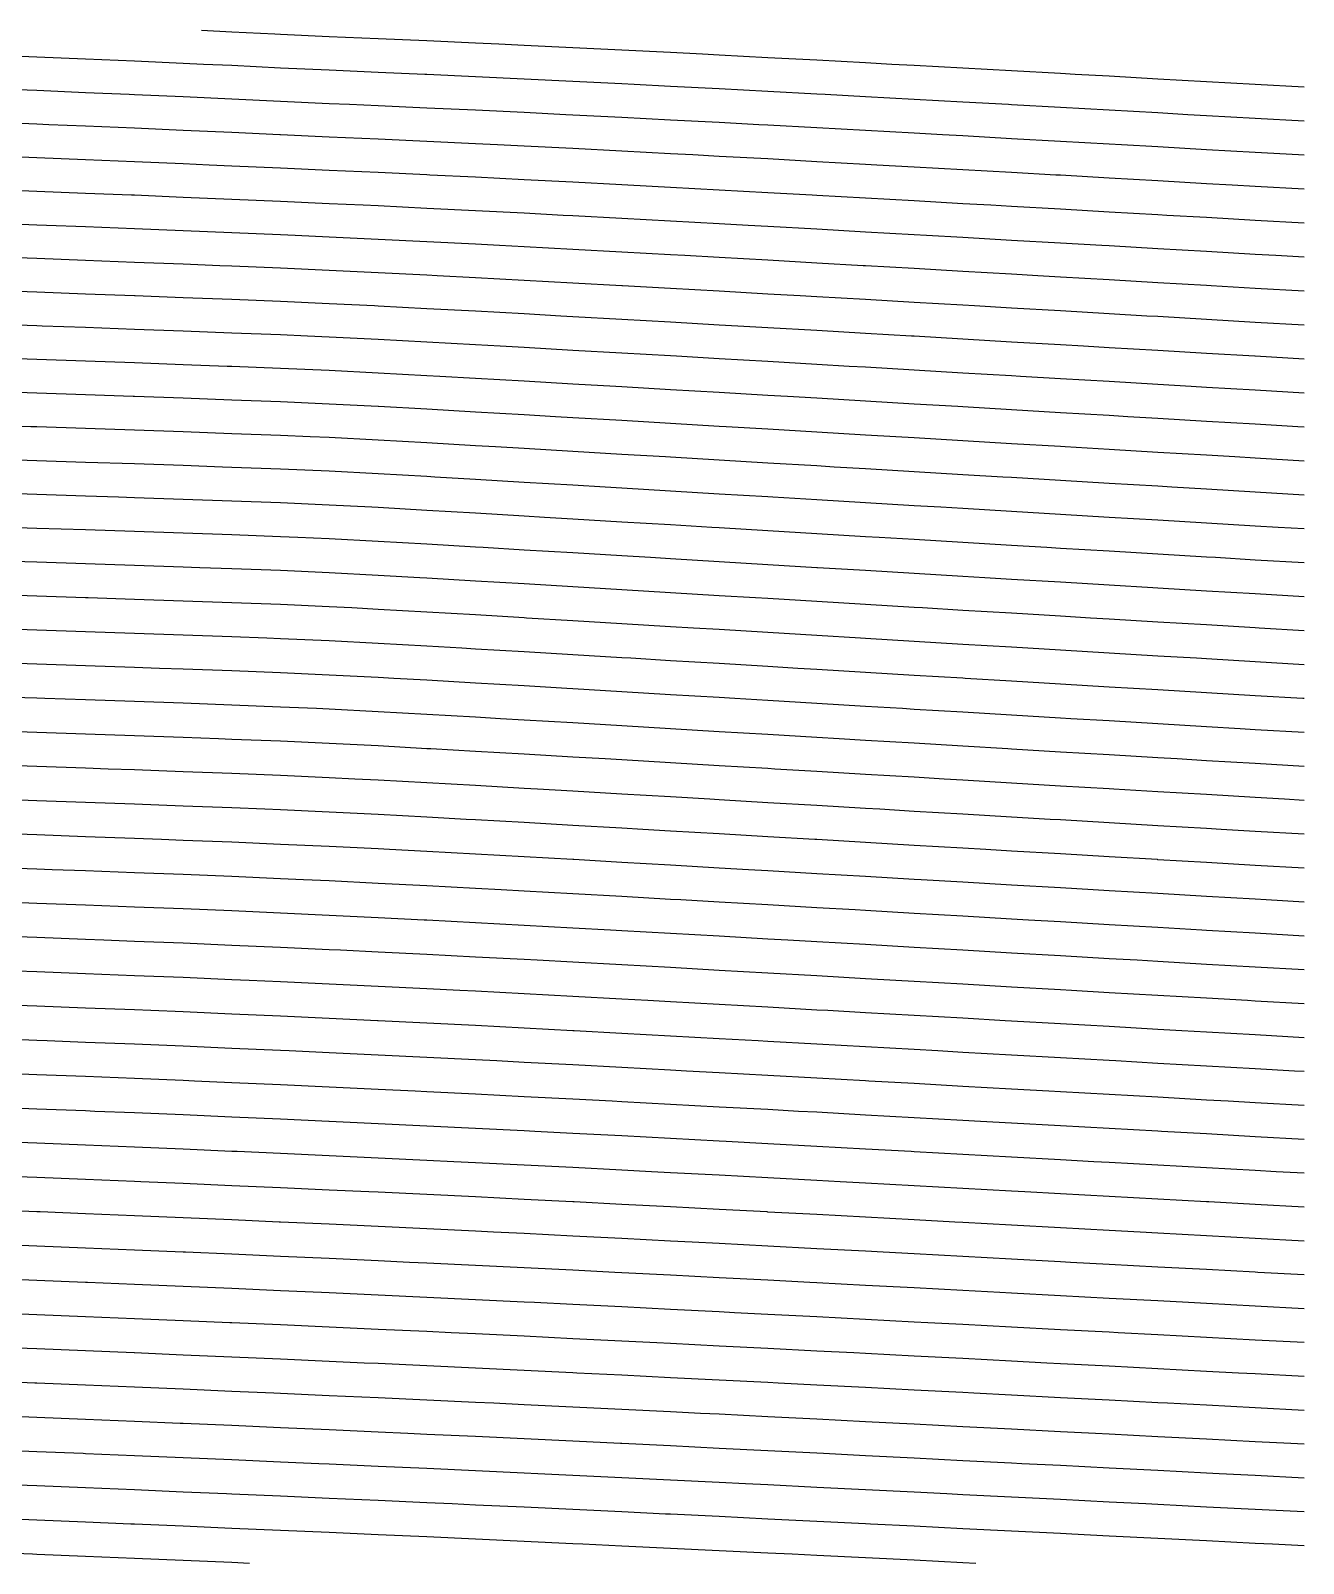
# Model space of a CAD drawing. Header units: metres. Extents: x 228 to 3387, y 31 to 162.
# Drawn here: x 2399.7 to 2482.3, y 32.7 to 132.2 of the extents above; entities that cross this region are included whole.
import ezdxf

# ---------------------------------------------------------------- set-up
doc = ezdxf.new("R2010")
doc.units = ezdxf.units.M
for name, color, linetype in [('Vs_1000', 7, 'Continuous'), ('Vs_1025', 7, 'Continuous'), ('Vs_1050', 7, 'Continuous'), ('Vs_1075', 7, 'Continuous'), ('Vs_1100', 7, 'Continuous'), ('Vs_1125', 7, 'Continuous'), ('Vs_1150', 7, 'Continuous'), ('Vs_1175', 7, 'Continuous'), ('Vs_1200', 7, 'Continuous'), ('Vs_1225', 7, 'Continuous'), ('Vs_1250', 7, 'Continuous'), ('Vs_1275', 7, 'Continuous'), ('Vs_1300', 7, 'Continuous'), ('Vs_1325', 7, 'Continuous'), ('Vs_1350', 7, 'Continuous'), ('Vs_1375', 7, 'Continuous'), ('Vs_1400', 7, 'Continuous'), ('Vs_1425', 7, 'Continuous'), ('Vs_1450', 7, 'Continuous'), ('Vs_1475', 7, 'Continuous'), ('Vs_350', 7, 'Continuous'), ('Vs_375', 7, 'Continuous'), ('Vs_400', 7, 'Continuous'), ('Vs_425', 7, 'Continuous'), ('Vs_450', 7, 'Continuous'), ('Vs_475', 7, 'Continuous'), ('Vs_500', 7, 'Continuous'), ('Vs_525', 7, 'Continuous'), ('Vs_550', 7, 'Continuous'), ('Vs_575', 7, 'Continuous'), ('Vs_600', 7, 'Continuous'), ('Vs_625', 7, 'Continuous'), ('Vs_650', 7, 'Continuous'), ('Vs_675', 7, 'Continuous'), ('Vs_700', 7, 'Continuous'), ('Vs_725', 7, 'Continuous'), ('Vs_750', 7, 'Continuous'), ('Vs_775', 7, 'Continuous'), ('Vs_800', 7, 'Continuous'), ('Vs_825', 7, 'Continuous'), ('Vs_850', 7, 'Continuous'), ('Vs_875', 7, 'Continuous'), ('Vs_900', 7, 'Continuous'), ('Vs_925', 7, 'Continuous'), ('Vs_950', 7, 'Continuous'), ('Vs_975', 7, 'Continuous')]:
    doc.layers.add(name, color=color, linetype=linetype)

msp = doc.modelspace()

# ---------------------------------------------------------------- linework, layer by layer
at = {"layer": 'Vs_1000'}
msp.add_lwpolyline([(2482.336, 71.226), (2479.174, 71.408), (2476.013, 71.589), (2472.851, 71.771), (2471.502, 71.849), (2469.689, 71.954), (2466.527, 72.136), (2463.366, 72.319), (2460.204, 72.502), (2460.192, 72.503), (2457.042, 72.684), (2453.88, 72.867), (2450.719, 73.049), (2448.854, 73.156), (2447.557, 73.23), (2444.395, 73.411), (2441.233, 73.59), (2438.071, 73.769), (2437.344, 73.809), (2434.91, 73.945), (2431.748, 74.118), (2428.586, 74.288), (2425.424, 74.454), (2425.264, 74.462), (2422.263, 74.614), (2419.101, 74.768), (2415.939, 74.913), (2412.777, 75.05), (2411.195, 75.116), (2409.616, 75.181), (2406.454, 75.306), (2403.292, 75.426), (2400.13, 75.543), (2396.969, 75.657)], dxfattribs=at)
at = {"layer": 'Vs_1025'}
msp.add_lwpolyline([(2482.336, 69.027), (2479.174, 69.207), (2478.66, 69.236), (2476.013, 69.387), (2472.851, 69.568), (2469.689, 69.75), (2467.253, 69.889), (2466.527, 69.931), (2463.366, 70.113), (2460.204, 70.294), (2457.042, 70.475), (2455.863, 70.543), (2453.88, 70.656), (2450.719, 70.837), (2447.557, 71.017), (2444.395, 71.196), (2444.388, 71.196), (2441.233, 71.373), (2438.071, 71.549), (2434.91, 71.724), (2432.591, 71.849), (2431.748, 71.895), (2428.586, 72.063), (2425.424, 72.227), (2422.263, 72.385), (2419.825, 72.503), (2419.101, 72.537), (2415.939, 72.683), (2412.777, 72.821), (2409.616, 72.953), (2406.454, 73.079), (2404.48, 73.156), (2403.292, 73.202), (2400.13, 73.32), (2396.969, 73.436)], dxfattribs=at)
at = {"layer": 'Vs_1050'}
msp.add_lwpolyline([(2482.336, 66.827), (2479.174, 67.006), (2476.013, 67.186), (2474.418, 67.276), (2472.851, 67.365), (2469.689, 67.545), (2466.527, 67.726), (2463.366, 67.906), (2462.947, 67.93), (2460.204, 68.086), (2457.042, 68.266), (2453.88, 68.445), (2451.45, 68.583), (2450.719, 68.624), (2447.557, 68.803), (2444.395, 68.98), (2441.233, 69.156), (2439.774, 69.236), (2438.071, 69.33), (2434.91, 69.502), (2431.748, 69.672), (2428.586, 69.838), (2427.574, 69.889), (2425.424, 70), (2422.263, 70.157), (2419.101, 70.308), (2415.939, 70.453), (2413.894, 70.543), (2412.777, 70.592), (2409.616, 70.725), (2406.454, 70.853), (2403.292, 70.977), (2400.13, 71.097), (2397.462, 71.196)], dxfattribs=at)
at = {"layer": 'Vs_1075'}
msp.add_lwpolyline([(2482.336, 64.628), (2481.708, 64.663), (2479.174, 64.806), (2476.013, 64.984), (2472.851, 65.163), (2470.126, 65.317), (2469.689, 65.341), (2466.527, 65.52), (2463.366, 65.699), (2460.204, 65.878), (2458.57, 65.97), (2457.042, 66.056), (2453.88, 66.234), (2450.719, 66.412), (2447.557, 66.588), (2446.929, 66.623), (2444.395, 66.764), (2441.233, 66.938), (2438.071, 67.11), (2434.99, 67.276), (2434.91, 67.281), (2431.748, 67.448), (2428.586, 67.612), (2425.424, 67.773), (2422.263, 67.928), (2422.235, 67.93), (2419.101, 68.079), (2415.939, 68.224), (2412.777, 68.363), (2409.616, 68.497), (2407.515, 68.583), (2406.454, 68.626), (2403.292, 68.751), (2400.13, 68.873), (2396.969, 68.992)], dxfattribs=at)
at = {"layer": 'Vs_1100'}
msp.add_lwpolyline([(2482.336, 62.429), (2479.174, 62.606), (2477.423, 62.704), (2476.013, 62.782), (2472.851, 62.96), (2469.689, 63.137), (2466.527, 63.315), (2465.775, 63.357), (2463.366, 63.492), (2460.204, 63.669), (2457.042, 63.846), (2454.11, 64.01), (2453.88, 64.023), (2450.719, 64.199), (2447.557, 64.374), (2444.395, 64.548), (2442.274, 64.663), (2441.233, 64.72), (2438.071, 64.891), (2434.91, 65.059), (2431.748, 65.225), (2429.965, 65.317), (2428.586, 65.387), (2425.424, 65.546), (2422.263, 65.701), (2419.101, 65.85), (2416.491, 65.97), (2415.939, 65.995), (2412.777, 66.135), (2409.616, 66.269), (2406.454, 66.4), (2403.292, 66.526), (2400.79, 66.623), (2400.13, 66.649), (2396.969, 66.769)], dxfattribs=at)
at = {"layer": 'Vs_1125'}
msp.add_lwpolyline([(2482.336, 60.23), (2479.174, 60.405), (2476.013, 60.581), (2473.087, 60.744), (2472.851, 60.757), (2469.689, 60.933), (2466.527, 61.109), (2463.366, 61.285), (2461.353, 61.397), (2460.204, 61.461), (2457.042, 61.636), (2453.88, 61.811), (2450.719, 61.986), (2449.543, 62.05), (2447.557, 62.159), (2444.395, 62.331), (2441.233, 62.502), (2438.071, 62.671), (2437.456, 62.704), (2434.91, 62.838), (2431.748, 63.002), (2428.586, 63.163), (2425.424, 63.32), (2424.672, 63.357), (2422.263, 63.474), (2419.101, 63.623), (2415.939, 63.767), (2412.777, 63.907), (2410.364, 64.01), (2409.616, 64.042), (2406.454, 64.173), (2403.292, 64.3), (2400.13, 64.424), (2396.969, 64.545)], dxfattribs=at)
at = {"layer": 'Vs_1150'}
msp.add_lwpolyline([(2482.336, 58.032), (2480.535, 58.131), (2479.174, 58.205), (2476.013, 58.38), (2472.851, 58.554), (2469.689, 58.729), (2468.691, 58.784), (2466.527, 58.903), (2463.366, 59.078), (2460.204, 59.253), (2457.042, 59.427), (2456.848, 59.437), (2453.88, 59.6), (2450.719, 59.773), (2447.557, 59.945), (2444.853, 60.09), (2444.395, 60.115), (2441.233, 60.284), (2438.071, 60.452), (2434.91, 60.617), (2432.436, 60.744), (2431.748, 60.779), (2428.586, 60.939), (2425.424, 61.095), (2422.263, 61.247), (2419.101, 61.396), (2419.07, 61.397), (2415.939, 61.54), (2412.777, 61.679), (2409.616, 61.815), (2406.454, 61.947), (2403.898, 62.05), (2403.292, 62.075), (2400.13, 62.2), (2396.969, 62.322)], dxfattribs=at)
at = {"layer": 'Vs_1175'}
msp.add_lwpolyline([(2482.336, 55.833), (2479.174, 56.006), (2476.151, 56.171), (2476.013, 56.178), (2472.851, 56.352), (2469.689, 56.525), (2466.527, 56.698), (2464.224, 56.824), (2463.366, 56.871), (2460.204, 57.044), (2457.042, 57.217), (2453.88, 57.389), (2452.24, 57.477), (2450.719, 57.56), (2447.557, 57.73), (2444.395, 57.899), (2441.233, 58.066), (2440.007, 58.131), (2438.071, 58.232), (2434.91, 58.396), (2431.748, 58.557), (2428.586, 58.715), (2427.177, 58.784), (2425.424, 58.87), (2422.263, 59.021), (2419.101, 59.169), (2415.939, 59.313), (2413.125, 59.437), (2412.777, 59.453), (2409.616, 59.588), (2406.454, 59.721), (2403.292, 59.849), (2400.13, 59.975), (2397.159, 60.09)], dxfattribs=at)
at = {"layer": 'Vs_1200'}
msp.add_lwpolyline([(2482.336, 53.635), (2479.174, 53.806), (2476.013, 53.977), (2472.851, 54.149), (2471.708, 54.211), (2469.689, 54.321), (2466.527, 54.493), (2463.366, 54.664), (2460.204, 54.836), (2459.676, 54.864), (2457.042, 55.007), (2453.88, 55.177), (2450.719, 55.347), (2447.557, 55.516), (2447.518, 55.518), (2444.395, 55.683), (2441.233, 55.849), (2438.071, 56.013), (2434.991, 56.171), (2434.91, 56.175), (2431.748, 56.335), (2428.586, 56.492), (2425.424, 56.645), (2422.263, 56.796), (2421.658, 56.824), (2419.101, 56.943), (2415.939, 57.086), (2412.777, 57.226), (2409.616, 57.362), (2406.869, 57.477), (2406.454, 57.495), (2403.292, 57.624), (2400.13, 57.75), (2396.969, 57.874)], dxfattribs=at)
at = {"layer": 'Vs_1225'}
msp.add_lwpolyline([(2482.336, 51.437), (2479.332, 51.598), (2479.174, 51.606), (2476.013, 51.776), (2472.851, 51.947), (2469.689, 52.117), (2467.196, 52.251), (2466.527, 52.287), (2463.366, 52.458), (2460.204, 52.628), (2457.042, 52.797), (2455.03, 52.905), (2453.88, 52.966), (2450.719, 53.134), (2447.557, 53.301), (2444.395, 53.467), (2442.649, 53.558), (2441.233, 53.631), (2438.071, 53.794), (2434.91, 53.955), (2431.748, 54.113), (2429.757, 54.211), (2428.586, 54.269), (2425.424, 54.422), (2422.263, 54.571), (2419.101, 54.718), (2415.939, 54.861), (2415.857, 54.864), (2412.777, 55), (2409.616, 55.136), (2406.454, 55.269), (2403.292, 55.399), (2400.34, 55.518), (2400.13, 55.526), (2396.969, 55.65)], dxfattribs=at)
at = {"layer": 'Vs_1250'}
msp.add_lwpolyline([(2482.336, 49.239), (2479.174, 49.407), (2476.013, 49.576), (2474.84, 49.638), (2472.851, 49.744), (2469.689, 49.913), (2466.527, 50.082), (2463.366, 50.251), (2462.604, 50.291), (2460.204, 50.419), (2457.042, 50.587), (2453.88, 50.755), (2450.719, 50.921), (2450.273, 50.945), (2447.557, 51.087), (2444.395, 51.251), (2441.233, 51.414), (2438.071, 51.576), (2437.625, 51.598), (2434.91, 51.735), (2431.748, 51.892), (2428.586, 52.046), (2425.424, 52.198), (2424.297, 52.251), (2422.263, 52.347), (2419.101, 52.493), (2415.939, 52.636), (2412.777, 52.775), (2409.768, 52.905), (2409.616, 52.911), (2406.454, 53.044), (2403.292, 53.174), (2400.13, 53.302), (2396.969, 53.427)], dxfattribs=at)
at = {"layer": 'Vs_1275'}
msp.add_lwpolyline([(2482.336, 47.041), (2479.174, 47.208), (2476.013, 47.375), (2472.851, 47.542), (2470.28, 47.678), (2469.689, 47.71), (2466.527, 47.877), (2463.366, 48.044), (2460.204, 48.211), (2457.92, 48.332), (2457.042, 48.378), (2453.88, 48.544), (2450.719, 48.709), (2447.557, 48.873), (2445.386, 48.985), (2444.395, 49.036), (2441.233, 49.197), (2438.071, 49.357), (2434.91, 49.515), (2432.415, 49.638), (2431.748, 49.671), (2428.586, 49.824), (2425.424, 49.975), (2422.263, 50.123), (2419.101, 50.269), (2418.594, 50.291), (2415.939, 50.411), (2412.777, 50.55), (2409.616, 50.686), (2406.454, 50.819), (2403.417, 50.945), (2403.292, 50.95), (2400.13, 51.078), (2396.969, 51.203)], dxfattribs=at)
at = {"layer": 'Vs_1300'}
msp.add_lwpolyline([(2482.336, 44.844), (2479.174, 45.009), (2478.096, 45.065), (2476.013, 45.174), (2472.851, 45.34), (2469.689, 45.506), (2466.527, 45.672), (2465.643, 45.719), (2463.366, 45.838), (2460.204, 46.004), (2457.042, 46.169), (2453.88, 46.333), (2453.131, 46.372), (2450.719, 46.497), (2447.557, 46.659), (2444.395, 46.821), (2441.233, 46.981), (2440.352, 47.025), (2438.071, 47.139), (2434.91, 47.296), (2431.748, 47.451), (2428.586, 47.603), (2426.998, 47.678), (2425.424, 47.753), (2422.263, 47.9), (2419.101, 48.045), (2415.939, 48.187), (2412.777, 48.326), (2412.637, 48.332), (2409.616, 48.462), (2406.454, 48.595), (2403.292, 48.726), (2400.13, 48.854), (2396.969, 48.98)], dxfattribs=at)
at = {"layer": 'Vs_1325'}
msp.add_lwpolyline([(2482.336, 42.646), (2479.174, 42.81), (2476.013, 42.974), (2473.485, 43.106), (2472.851, 43.138), (2469.689, 43.303), (2466.527, 43.468), (2463.366, 43.632), (2460.919, 43.759), (2460.204, 43.796), (2457.042, 43.96), (2453.88, 44.123), (2450.719, 44.285), (2448.222, 44.412), (2447.557, 44.446), (2444.395, 44.606), (2441.233, 44.765), (2438.071, 44.922), (2435.156, 45.065), (2434.91, 45.077), (2431.748, 45.231), (2428.586, 45.382), (2425.424, 45.531), (2422.263, 45.678), (2421.367, 45.719), (2419.101, 45.822), (2415.939, 45.963), (2412.777, 46.102), (2409.616, 46.238), (2406.454, 46.371), (2406.434, 46.372), (2403.292, 46.502), (2400.13, 46.63), (2396.969, 46.756)], dxfattribs=at)
at = {"layer": 'Vs_1350'}
msp.add_lwpolyline([(2482.336, 40.449), (2481.49, 40.492), (2479.174, 40.611), (2476.013, 40.774), (2472.851, 40.937), (2469.689, 41.1), (2468.8, 41.146), (2466.527, 41.263), (2463.366, 41.426), (2460.204, 41.588), (2457.042, 41.751), (2456.095, 41.799), (2453.88, 41.912), (2450.719, 42.073), (2447.557, 42.233), (2444.395, 42.392), (2443.176, 42.452), (2441.233, 42.549), (2438.071, 42.705), (2434.91, 42.859), (2431.748, 43.012), (2429.771, 43.106), (2428.586, 43.162), (2425.424, 43.31), (2422.263, 43.456), (2419.101, 43.599), (2415.939, 43.74), (2415.51, 43.759), (2412.777, 43.878), (2409.616, 44.014), (2406.454, 44.147), (2403.292, 44.278), (2400.13, 44.407), (2400.001, 44.412), (2396.969, 44.533)], dxfattribs=at)
at = {"layer": 'Vs_1375'}
msp.add_lwpolyline([(2482.336, 38.252), (2479.174, 38.413), (2476.821, 38.533), (2476.013, 38.574), (2472.851, 38.735), (2469.689, 38.897), (2466.527, 39.059), (2464.033, 39.186), (2463.366, 39.22), (2460.204, 39.381), (2457.042, 39.542), (2453.88, 39.702), (2451.161, 39.839), (2450.719, 39.862), (2447.557, 40.02), (2444.395, 40.177), (2441.233, 40.334), (2438.071, 40.488), (2437.984, 40.492), (2434.91, 40.641), (2431.748, 40.793), (2428.586, 40.942), (2425.424, 41.089), (2424.193, 41.146), (2422.263, 41.234), (2419.101, 41.377), (2415.939, 41.517), (2412.777, 41.655), (2409.616, 41.791), (2409.426, 41.799), (2406.454, 41.924), (2403.292, 42.055), (2400.13, 42.184), (2396.969, 42.31)], dxfattribs=at)
at = {"layer": 'Vs_1400'}
msp.add_lwpolyline([(2482.336, 36.055), (2479.174, 36.214), (2476.013, 36.374), (2472.851, 36.534), (2472.084, 36.573), (2469.689, 36.694), (2466.527, 36.854), (2463.366, 37.014), (2460.204, 37.174), (2459.173, 37.226), (2457.042, 37.334), (2453.88, 37.492), (2450.719, 37.65), (2447.557, 37.807), (2446.1, 37.879), (2444.395, 37.964), (2441.233, 38.118), (2438.071, 38.272), (2434.91, 38.424), (2432.621, 38.533), (2431.748, 38.574), (2428.586, 38.723), (2425.424, 38.869), (2422.263, 39.013), (2419.101, 39.155), (2418.411, 39.186), (2415.939, 39.295), (2412.777, 39.433), (2409.616, 39.568), (2406.454, 39.701), (2403.292, 39.832), (2403.124, 39.839), (2400.13, 39.961), (2396.969, 40.088)], dxfattribs=at)
at = {"layer": 'Vs_1425'}
msp.add_lwpolyline([(2482.336, 33.858), (2480.299, 33.96), (2479.174, 34.016), (2476.013, 34.174), (2472.851, 34.333), (2469.689, 34.492), (2467.27, 34.613), (2466.527, 34.65), (2463.366, 34.809), (2460.204, 34.967), (2457.042, 35.125), (2454.21, 35.266), (2453.88, 35.283), (2450.719, 35.439), (2447.557, 35.595), (2444.395, 35.75), (2441.233, 35.904), (2440.904, 35.92), (2438.071, 36.056), (2434.91, 36.207), (2431.748, 36.356), (2428.586, 36.504), (2427.082, 36.573), (2425.424, 36.649), (2422.263, 36.793), (2419.101, 36.934), (2415.939, 37.074), (2412.777, 37.211), (2412.423, 37.226), (2409.616, 37.346), (2406.454, 37.479), (2403.292, 37.61), (2400.13, 37.739), (2396.969, 37.866)], dxfattribs=at)
at = {"layer": 'Vs_1450'}
msp.add_lwpolyline([(2461.046, 32.719), (2460.204, 32.761), (2457.042, 32.917), (2453.88, 33.073), (2450.719, 33.229), (2449.129, 33.307), (2447.557, 33.383), (2444.395, 33.537), (2441.233, 33.689), (2438.071, 33.841), (2435.555, 33.96), (2434.91, 33.99), (2431.748, 34.139), (2428.586, 34.285), (2425.424, 34.43), (2422.263, 34.573), (2421.358, 34.613), (2419.101, 34.714), (2415.939, 34.853), (2412.777, 34.989), (2409.616, 35.124), (2406.454, 35.257), (2406.228, 35.266), (2403.292, 35.388), (2400.13, 35.517), (2396.969, 35.644)], dxfattribs=at)
at = {"layer": 'Vs_1475'}
msp.add_lwpolyline([(2413.921, 32.719), (2412.777, 32.768), (2409.616, 32.903), (2406.454, 33.035), (2403.292, 33.166), (2400.13, 33.295), (2399.838, 33.307), (2396.969, 33.422)], dxfattribs=at)
at = {"layer": 'Vs_350'}
msp.add_lwpolyline([(2482.336, 128.505), (2479.174, 128.683), (2479.163, 128.683), (2476.013, 128.86), (2472.851, 129.038), (2469.689, 129.214), (2467.488, 129.337), (2466.527, 129.39), (2463.366, 129.565), (2460.204, 129.739), (2457.042, 129.912), (2455.606, 129.99), (2453.88, 130.084), (2450.719, 130.253), (2447.557, 130.421), (2444.395, 130.587), (2443.306, 130.643), (2441.233, 130.75), (2438.071, 130.91), (2434.91, 131.067), (2431.748, 131.219), (2430.1, 131.296), (2428.586, 131.367), (2425.424, 131.51), (2422.263, 131.648), (2419.101, 131.783), (2415.939, 131.932), (2415.565, 131.95), (2412.777, 132.084), (2410.808, 132.176)], dxfattribs=at)
at = {"layer": 'Vs_375'}
msp.add_lwpolyline([(2482.336, 126.297), (2479.174, 126.476), (2476.013, 126.655), (2474.803, 126.724), (2472.851, 126.834), (2469.689, 127.012), (2466.527, 127.189), (2463.366, 127.365), (2463.159, 127.377), (2460.204, 127.541), (2457.042, 127.715), (2453.88, 127.888), (2451.269, 128.03), (2450.719, 128.06), (2447.557, 128.23), (2444.395, 128.397), (2441.233, 128.562), (2438.869, 128.683), (2438.071, 128.724), (2434.91, 128.883), (2431.748, 129.037), (2428.586, 129.187), (2425.424, 129.331), (2425.295, 129.337), (2422.263, 129.469), (2419.101, 129.603), (2415.939, 129.752), (2412.777, 129.905), (2410.949, 129.99), (2409.616, 130.052), (2406.454, 130.194), (2403.292, 130.331), (2400.13, 130.465), (2396.969, 130.595)], dxfattribs=at)
at = {"layer": 'Vs_400'}
msp.add_lwpolyline([(2482.336, 124.09), (2481.977, 124.111), (2479.174, 124.27), (2476.013, 124.451), (2472.851, 124.63), (2470.495, 124.764), (2469.689, 124.81), (2466.527, 124.988), (2463.366, 125.166), (2460.204, 125.343), (2458.873, 125.417), (2457.042, 125.519), (2453.88, 125.694), (2450.719, 125.867), (2447.557, 126.039), (2446.965, 126.07), (2444.395, 126.208), (2441.233, 126.375), (2438.071, 126.539), (2434.91, 126.7), (2434.438, 126.724), (2431.748, 126.857), (2428.586, 127.009), (2425.424, 127.156), (2422.263, 127.297), (2420.408, 127.377), (2419.101, 127.433), (2415.939, 127.581), (2412.777, 127.73), (2409.616, 127.876), (2406.454, 128.016), (2406.116, 128.03), (2403.292, 128.151), (2400.13, 128.283), (2396.969, 128.411)], dxfattribs=at)
at = {"layer": 'Vs_425'}
msp.add_lwpolyline([(2482.336, 121.883), (2479.174, 122.065), (2477.679, 122.151), (2476.013, 122.246), (2472.851, 122.427), (2469.689, 122.608), (2466.527, 122.788), (2466.237, 122.804), (2463.366, 122.967), (2460.204, 123.145), (2457.042, 123.323), (2454.632, 123.457), (2453.88, 123.499), (2450.719, 123.674), (2447.557, 123.848), (2444.395, 124.019), (2442.694, 124.111), (2441.233, 124.189), (2438.071, 124.355), (2434.91, 124.519), (2431.748, 124.678), (2430.008, 124.764), (2428.586, 124.834), (2425.424, 124.984), (2422.263, 125.129), (2419.101, 125.27), (2415.939, 125.415), (2415.888, 125.417), (2412.777, 125.56), (2409.616, 125.702), (2406.454, 125.839), (2403.292, 125.972), (2400.899, 126.07), (2400.13, 126.102), (2396.969, 126.228)], dxfattribs=at)
at = {"layer": 'Vs_450'}
msp.add_lwpolyline([(2482.336, 119.677), (2479.174, 119.86), (2476.013, 120.042), (2473.43, 120.191), (2472.851, 120.224), (2469.689, 120.406), (2466.527, 120.587), (2463.366, 120.768), (2462.022, 120.844), (2460.204, 120.948), (2457.042, 121.127), (2453.88, 121.305), (2450.719, 121.482), (2450.435, 121.497), (2447.557, 121.657), (2444.395, 121.831), (2441.233, 122.003), (2438.466, 122.151), (2438.071, 122.172), (2434.91, 122.338), (2431.748, 122.501), (2428.586, 122.66), (2425.624, 122.804), (2425.424, 122.814), (2422.263, 122.963), (2419.101, 123.109), (2415.939, 123.252), (2412.777, 123.393), (2411.296, 123.457), (2409.616, 123.531), (2406.454, 123.664), (2403.292, 123.795), (2400.13, 123.922), (2396.969, 124.046)], dxfattribs=at)
at = {"layer": 'Vs_475'}
msp.add_lwpolyline([(2482.336, 117.472), (2480.506, 117.578), (2479.174, 117.655), (2476.013, 117.839), (2472.851, 118.022), (2469.689, 118.204), (2469.227, 118.231), (2466.527, 118.387), (2463.366, 118.569), (2460.204, 118.75), (2457.853, 118.884), (2457.042, 118.931), (2453.88, 119.11), (2450.719, 119.289), (2447.557, 119.467), (2446.28, 119.538), (2444.395, 119.643), (2441.233, 119.817), (2438.071, 119.989), (2434.91, 120.158), (2434.281, 120.191), (2431.748, 120.324), (2428.586, 120.487), (2425.424, 120.645), (2422.263, 120.799), (2421.299, 120.844), (2419.101, 120.948), (2415.939, 121.09), (2412.777, 121.227), (2409.616, 121.36), (2406.454, 121.49), (2406.277, 121.497), (2403.292, 121.617), (2400.13, 121.742), (2396.969, 121.863)], dxfattribs=at)
at = {"layer": 'Vs_500'}
msp.add_lwpolyline([(2482.336, 115.266), (2479.174, 115.451), (2476.305, 115.618), (2476.013, 115.635), (2472.851, 115.819), (2469.689, 116.003), (2466.527, 116.187), (2465.067, 116.271), (2463.366, 116.37), (2460.204, 116.553), (2457.042, 116.735), (2453.88, 116.916), (2453.728, 116.925), (2450.719, 117.096), (2447.557, 117.276), (2444.395, 117.454), (2442.176, 117.578), (2441.233, 117.63), (2438.071, 117.805), (2434.91, 117.978), (2431.748, 118.147), (2430.152, 118.231), (2428.586, 118.313), (2425.424, 118.476), (2422.263, 118.634), (2419.101, 118.786), (2416.894, 118.884), (2415.939, 118.927), (2412.777, 119.061), (2409.616, 119.19), (2406.454, 119.317), (2403.292, 119.44), (2400.753, 119.538), (2400.13, 119.562), (2396.969, 119.681)], dxfattribs=at)
at = {"layer": 'Vs_525'}
msp.add_lwpolyline([(2482.336, 113.061), (2479.174, 113.247), (2476.013, 113.432), (2472.851, 113.617), (2472.146, 113.658), (2469.689, 113.802), (2466.527, 113.987), (2463.366, 114.171), (2460.948, 114.312), (2460.204, 114.355), (2457.042, 114.538), (2453.88, 114.721), (2450.719, 114.903), (2449.647, 114.965), (2447.557, 115.085), (2444.395, 115.265), (2441.233, 115.444), (2438.127, 115.618), (2438.071, 115.621), (2434.91, 115.797), (2431.748, 115.97), (2428.586, 116.14), (2426.088, 116.271), (2425.424, 116.306), (2422.263, 116.468), (2419.101, 116.623), (2415.939, 116.763), (2412.777, 116.894), (2411.997, 116.925), (2409.616, 117.02), (2406.454, 117.142), (2403.292, 117.263), (2400.13, 117.381), (2396.969, 117.498)], dxfattribs=at)
at = {"layer": 'Vs_550'}
msp.add_lwpolyline([(2482.336, 110.857), (2479.174, 111.043), (2479.137, 111.045), (2476.013, 111.229), (2472.851, 111.415), (2469.689, 111.601), (2468.024, 111.698), (2466.527, 111.786), (2463.366, 111.972), (2460.204, 112.157), (2457.042, 112.342), (2456.868, 112.352), (2453.88, 112.526), (2450.719, 112.71), (2447.557, 112.893), (2445.612, 113.005), (2444.395, 113.075), (2441.233, 113.256), (2438.071, 113.436), (2434.91, 113.615), (2434.13, 113.658), (2431.748, 113.791), (2428.586, 113.965), (2425.424, 114.135), (2422.263, 114.3), (2422.036, 114.312), (2419.101, 114.457), (2415.939, 114.597), (2412.777, 114.725), (2409.616, 114.848), (2406.515, 114.965), (2406.454, 114.967), (2403.292, 115.084), (2400.13, 115.2), (2396.969, 115.314)], dxfattribs=at)
at = {"layer": 'Vs_575'}
msp.add_lwpolyline([(2482.336, 108.653), (2479.174, 108.84), (2476.013, 109.026), (2475.011, 109.085), (2472.851, 109.213), (2469.689, 109.4), (2466.527, 109.586), (2463.938, 109.739), (2463.366, 109.772), (2460.204, 109.959), (2457.042, 110.145), (2453.88, 110.33), (2452.827, 110.392), (2450.719, 110.515), (2447.557, 110.7), (2444.395, 110.884), (2441.624, 111.045), (2441.233, 111.068), (2438.071, 111.25), (2434.91, 111.431), (2431.748, 111.611), (2430.185, 111.698), (2428.586, 111.788), (2425.424, 111.962), (2422.263, 112.13), (2419.101, 112.289), (2417.683, 112.352), (2415.939, 112.429), (2412.777, 112.554), (2409.616, 112.674), (2406.454, 112.79), (2403.292, 112.905), (2400.477, 113.005), (2400.13, 113.017), (2396.969, 113.129)], dxfattribs=at)
at = {"layer": 'Vs_600'}
msp.add_lwpolyline([(2482.336, 106.449), (2481.945, 106.472), (2479.174, 106.636), (2476.013, 106.824), (2472.851, 107.011), (2470.916, 107.126), (2469.689, 107.198), (2466.527, 107.386), (2463.366, 107.573), (2460.204, 107.76), (2459.884, 107.779), (2457.042, 107.947), (2453.88, 108.134), (2450.719, 108.32), (2448.824, 108.432), (2447.557, 108.507), (2444.395, 108.693), (2441.233, 108.878), (2438.071, 109.063), (2437.681, 109.085), (2434.91, 109.246), (2431.748, 109.429), (2428.586, 109.609), (2426.263, 109.739), (2425.424, 109.786), (2422.263, 109.957), (2419.101, 110.118), (2415.939, 110.257), (2412.777, 110.381), (2412.471, 110.392), (2409.616, 110.498), (2406.454, 110.611), (2403.292, 110.723), (2400.13, 110.833), (2396.969, 110.943)], dxfattribs=at)
at = {"layer": 'Vs_625'}
msp.add_lwpolyline([(2482.336, 104.246), (2479.174, 104.433), (2477.842, 104.513), (2476.013, 104.621), (2472.851, 104.809), (2469.689, 104.997), (2466.848, 105.166), (2466.527, 105.185), (2463.366, 105.373), (2460.204, 105.561), (2457.042, 105.749), (2455.86, 105.819), (2453.88, 105.937), (2450.719, 106.124), (2447.557, 106.312), (2444.855, 106.472), (2444.395, 106.5), (2441.233, 106.687), (2438.071, 106.873), (2434.91, 107.059), (2433.773, 107.126), (2431.748, 107.244), (2428.586, 107.427), (2425.424, 107.606), (2422.289, 107.779), (2422.263, 107.78), (2419.101, 107.944), (2415.939, 108.082), (2412.777, 108.204), (2409.616, 108.318), (2406.454, 108.43), (2406.38, 108.432), (2403.292, 108.539), (2400.13, 108.647), (2396.969, 108.755)], dxfattribs=at)
at = {"layer": 'Vs_650'}
msp.add_lwpolyline([(2482.336, 102.043), (2479.174, 102.231), (2476.013, 102.419), (2473.764, 102.553), (2472.851, 102.607), (2469.689, 102.795), (2466.527, 102.984), (2463.366, 103.173), (2462.805, 103.206), (2460.204, 103.361), (2457.042, 103.55), (2453.88, 103.739), (2451.861, 103.859), (2450.719, 103.928), (2447.557, 104.116), (2444.395, 104.305), (2441.233, 104.494), (2440.915, 104.513), (2438.071, 104.682), (2434.91, 104.87), (2431.748, 105.056), (2429.876, 105.166), (2428.586, 105.241), (2425.424, 105.423), (2422.263, 105.6), (2419.101, 105.765), (2417.865, 105.819), (2415.939, 105.903), (2412.777, 106.023), (2409.616, 106.136), (2406.454, 106.245), (2403.292, 106.352), (2400.13, 106.459), (2399.726, 106.472), (2396.969, 106.565)], dxfattribs=at)
at = {"layer": 'Vs_675'}
msp.add_lwpolyline([(2482.336, 99.84), (2480.66, 99.94), (2479.174, 100.028), (2476.013, 100.217), (2472.851, 100.405), (2469.704, 100.593), (2469.689, 100.594), (2466.527, 100.783), (2463.366, 100.972), (2460.204, 101.161), (2458.781, 101.246), (2457.042, 101.35), (2453.88, 101.54), (2450.719, 101.729), (2447.883, 101.899), (2447.557, 101.919), (2444.395, 102.109), (2441.233, 102.299), (2438.071, 102.488), (2436.991, 102.553), (2434.91, 102.677), (2431.748, 102.866), (2428.586, 103.052), (2425.944, 103.206), (2425.424, 103.236), (2422.263, 103.415), (2419.101, 103.581), (2415.939, 103.719), (2412.777, 103.838), (2412.175, 103.859), (2409.616, 103.949), (2406.454, 104.057), (2403.292, 104.163), (2400.13, 104.268), (2396.969, 104.373)], dxfattribs=at)
at = {"layer": 'Vs_700'}
msp.add_lwpolyline([(2482.336, 97.637), (2479.174, 97.826), (2476.59, 97.98), (2476.013, 98.014), (2472.851, 98.203), (2469.689, 98.392), (2466.527, 98.581), (2465.66, 98.633), (2463.366, 98.771), (2460.204, 98.96), (2457.042, 99.15), (2454.77, 99.286), (2453.88, 99.34), (2450.719, 99.53), (2447.557, 99.72), (2444.395, 99.911), (2443.917, 99.94), (2441.233, 100.101), (2438.071, 100.292), (2434.91, 100.482), (2433.061, 100.593), (2431.748, 100.672), (2428.586, 100.86), (2425.424, 101.045), (2422.263, 101.224), (2421.85, 101.246), (2419.101, 101.392), (2415.939, 101.53), (2412.777, 101.648), (2409.616, 101.759), (2406.454, 101.865), (2405.427, 101.899), (2403.292, 101.97), (2400.13, 102.074), (2396.969, 102.178)], dxfattribs=at)
at = {"layer": 'Vs_725'}
msp.add_lwpolyline([(2482.336, 95.435), (2479.174, 95.624), (2476.013, 95.812), (2472.851, 96.001), (2472.53, 96.02), (2469.689, 96.19), (2466.527, 96.379), (2463.366, 96.569), (2461.625, 96.673), (2460.204, 96.759), (2457.042, 96.949), (2453.88, 97.139), (2450.766, 97.327), (2450.719, 97.329), (2447.557, 97.52), (2444.395, 97.711), (2441.233, 97.902), (2439.948, 97.98), (2438.071, 98.093), (2434.91, 98.284), (2431.748, 98.474), (2429.085, 98.633), (2428.586, 98.663), (2425.424, 98.849), (2422.263, 99.029), (2419.101, 99.197), (2417.056, 99.286), (2415.939, 99.335), (2412.777, 99.454), (2409.616, 99.564), (2406.454, 99.67), (2403.292, 99.774), (2400.13, 99.878), (2398.229, 99.94)], dxfattribs=at)
at = {"layer": 'Vs_750'}
msp.add_lwpolyline([(2482.336, 93.233), (2479.417, 93.407), (2479.174, 93.421), (2476.013, 93.61), (2472.851, 93.799), (2469.689, 93.988), (2468.477, 94.06), (2466.527, 94.177), (2463.366, 94.367), (2460.204, 94.556), (2457.592, 94.714), (2457.042, 94.747), (2453.88, 94.937), (2450.719, 95.128), (2447.557, 95.319), (2446.758, 95.367), (2444.395, 95.51), (2441.233, 95.701), (2438.071, 95.892), (2435.954, 96.02), (2434.91, 96.083), (2431.748, 96.273), (2428.586, 96.462), (2425.424, 96.648), (2424.981, 96.673), (2422.263, 96.828), (2419.101, 96.996), (2415.939, 97.135), (2412.777, 97.254), (2410.7, 97.327), (2409.616, 97.365), (2406.454, 97.471), (2403.292, 97.575), (2400.13, 97.678), (2396.969, 97.781)], dxfattribs=at)
at = {"layer": 'Vs_775'}
msp.add_lwpolyline([(2482.336, 91.032), (2479.174, 91.22), (2476.013, 91.408), (2475.352, 91.447), (2472.851, 91.596), (2469.689, 91.785), (2466.527, 91.974), (2464.424, 92.101), (2463.366, 92.164), (2460.204, 92.354), (2457.042, 92.544), (2453.88, 92.734), (2453.552, 92.754), (2450.719, 92.925), (2447.557, 93.115), (2444.395, 93.306), (2442.729, 93.407), (2441.233, 93.497), (2438.071, 93.688), (2434.91, 93.879), (2431.897, 94.06), (2431.748, 94.069), (2428.586, 94.258), (2425.424, 94.443), (2422.263, 94.623), (2420.553, 94.714), (2419.101, 94.791), (2415.939, 94.93), (2412.777, 95.049), (2409.616, 95.161), (2406.454, 95.268), (2403.461, 95.367), (2403.292, 95.372), (2400.13, 95.476), (2396.969, 95.579)], dxfattribs=at)
at = {"layer": 'Vs_800'}
msp.add_lwpolyline([(2482.336, 88.83), (2482.267, 88.834), (2479.174, 89.018), (2476.013, 89.206), (2472.851, 89.394), (2471.284, 89.487), (2469.689, 89.583), (2466.527, 89.771), (2463.366, 89.961), (2460.361, 90.141), (2460.204, 90.15), (2457.042, 90.34), (2453.88, 90.53), (2450.719, 90.72), (2449.494, 90.794), (2447.557, 90.911), (2444.395, 91.101), (2441.233, 91.292), (2438.656, 91.447), (2438.071, 91.482), (2434.91, 91.673), (2431.748, 91.862), (2428.586, 92.049), (2427.708, 92.101), (2425.424, 92.234), (2422.263, 92.412), (2419.101, 92.579), (2415.939, 92.719), (2415.042, 92.754), (2412.777, 92.84), (2409.616, 92.953), (2406.454, 93.061), (2403.292, 93.166), (2400.13, 93.27), (2396.969, 93.374)], dxfattribs=at)
at = {"layer": 'Vs_825'}
msp.add_lwpolyline([(2482.336, 86.629), (2479.174, 86.816), (2478.19, 86.874), (2476.013, 87.004), (2472.851, 87.191), (2469.689, 87.38), (2467.206, 87.528), (2466.527, 87.568), (2463.366, 87.757), (2460.204, 87.946), (2457.042, 88.135), (2456.281, 88.181), (2453.88, 88.325), (2450.719, 88.515), (2447.557, 88.705), (2445.399, 88.834), (2444.395, 88.895), (2441.233, 89.084), (2438.071, 89.274), (2434.91, 89.463), (2434.502, 89.487), (2431.748, 89.651), (2428.586, 89.837), (2425.424, 90.02), (2423.278, 90.141), (2422.263, 90.198), (2419.101, 90.364), (2415.939, 90.505), (2412.777, 90.627), (2409.616, 90.741), (2408.09, 90.794), (2406.454, 90.851), (2403.292, 90.957), (2400.13, 91.062), (2396.969, 91.166)], dxfattribs=at)
at = {"layer": 'Vs_850'}
msp.add_lwpolyline([(2482.336, 84.428), (2479.174, 84.614), (2476.013, 84.801), (2474.103, 84.915), (2472.851, 84.989), (2469.689, 85.176), (2466.527, 85.364), (2463.366, 85.553), (2463.111, 85.568), (2460.204, 85.741), (2457.042, 85.93), (2453.88, 86.119), (2452.17, 86.221), (2450.719, 86.308), (2447.557, 86.497), (2444.395, 86.686), (2441.246, 86.874), (2441.233, 86.875), (2438.071, 87.064), (2434.91, 87.251), (2431.748, 87.438), (2430.209, 87.528), (2428.586, 87.622), (2425.424, 87.803), (2422.263, 87.979), (2419.101, 88.144), (2418.276, 88.181), (2415.939, 88.285), (2412.777, 88.409), (2409.616, 88.526), (2406.454, 88.637), (2403.292, 88.745), (2400.644, 88.834), (2400.13, 88.851), (2396.969, 88.957)], dxfattribs=at)
at = {"layer": 'Vs_875'}
msp.add_lwpolyline([(2482.336, 82.227), (2481.069, 82.302), (2479.174, 82.413), (2476.013, 82.599), (2472.851, 82.786), (2469.999, 82.955), (2469.689, 82.973), (2466.527, 83.16), (2463.366, 83.348), (2460.204, 83.536), (2458.989, 83.608), (2457.042, 83.724), (2453.88, 83.912), (2450.719, 84.1), (2448.011, 84.261), (2447.557, 84.288), (2444.395, 84.476), (2441.233, 84.664), (2438.071, 84.851), (2436.995, 84.915), (2434.91, 85.037), (2431.748, 85.222), (2428.586, 85.404), (2425.696, 85.568), (2425.424, 85.583), (2422.263, 85.757), (2419.101, 85.92), (2415.939, 86.062), (2412.777, 86.188), (2411.904, 86.221), (2409.616, 86.307), (2406.454, 86.42), (2403.292, 86.53), (2400.13, 86.638), (2396.969, 86.744)], dxfattribs=at)
at = {"layer": 'Vs_900'}
msp.add_lwpolyline([(2482.336, 80.026), (2479.174, 80.212), (2476.959, 80.342), (2476.013, 80.397), (2472.851, 80.583), (2469.689, 80.77), (2466.527, 80.956), (2465.869, 80.995), (2463.366, 81.143), (2460.204, 81.33), (2457.042, 81.517), (2454.826, 81.648), (2453.88, 81.704), (2450.719, 81.891), (2447.557, 82.079), (2444.395, 82.265), (2443.78, 82.302), (2441.233, 82.452), (2438.071, 82.637), (2434.91, 82.821), (2432.6, 82.955), (2431.748, 83.004), (2428.586, 83.184), (2425.424, 83.36), (2422.263, 83.531), (2420.76, 83.608), (2419.101, 83.693), (2415.939, 83.836), (2412.777, 83.964), (2409.616, 84.085), (2406.454, 84.201), (2404.748, 84.261), (2403.292, 84.313), (2400.13, 84.423), (2396.969, 84.53)], dxfattribs=at)
at = {"layer": 'Vs_925'}
msp.add_lwpolyline([(2482.336, 77.826), (2479.174, 78.01), (2476.013, 78.195), (2472.851, 78.38), (2472.825, 78.382), (2469.689, 78.566), (2466.527, 78.752), (2463.366, 78.937), (2461.704, 79.035), (2460.204, 79.123), (2457.042, 79.31), (2453.88, 79.496), (2450.719, 79.682), (2450.606, 79.688), (2447.557, 79.868), (2444.395, 80.053), (2441.233, 80.238), (2439.445, 80.342), (2438.071, 80.422), (2434.91, 80.604), (2431.748, 80.784), (2428.586, 80.962), (2427.981, 80.995), (2425.424, 81.135), (2422.263, 81.303), (2419.101, 81.462), (2415.939, 81.606), (2414.923, 81.648), (2412.777, 81.737), (2409.616, 81.861), (2406.454, 81.979), (2403.292, 82.093), (2400.13, 82.205), (2397.34, 82.302)], dxfattribs=at)
at = {"layer": 'Vs_950'}
msp.add_lwpolyline([(2482.336, 75.626), (2479.872, 75.769), (2479.174, 75.809), (2476.013, 75.993), (2472.851, 76.177), (2469.689, 76.362), (2468.659, 76.422), (2466.527, 76.547), (2463.366, 76.732), (2460.204, 76.917), (2457.491, 77.075), (2457.042, 77.102), (2453.88, 77.287), (2450.719, 77.471), (2447.557, 77.656), (2446.306, 77.729), (2444.395, 77.84), (2441.233, 78.023), (2438.071, 78.205), (2434.965, 78.382), (2434.91, 78.385), (2431.748, 78.563), (2428.586, 78.738), (2425.424, 78.909), (2423, 79.035), (2422.263, 79.074), (2419.101, 79.23), (2415.939, 79.375), (2412.777, 79.509), (2409.616, 79.635), (2408.222, 79.688), (2406.454, 79.756), (2403.292, 79.872), (2400.13, 79.986), (2396.969, 80.097)], dxfattribs=at)
at = {"layer": 'Vs_975'}
msp.add_lwpolyline([(2482.336, 73.426), (2479.174, 73.608), (2476.013, 73.791), (2475.705, 73.809), (2472.851, 73.974), (2469.689, 74.158), (2466.527, 74.342), (2464.452, 74.462), (2463.366, 74.525), (2460.204, 74.709), (2457.042, 74.893), (2453.88, 75.077), (2453.215, 75.116), (2450.719, 75.26), (2447.557, 75.443), (2444.395, 75.626), (2441.899, 75.769), (2441.233, 75.807), (2438.071, 75.987), (2434.91, 76.165), (2431.748, 76.341), (2430.26, 76.422), (2428.586, 76.513), (2425.424, 76.682), (2422.263, 76.844), (2419.101, 76.998), (2417.427, 77.075), (2415.939, 77.144), (2412.777, 77.28), (2409.616, 77.408), (2406.454, 77.531), (2403.292, 77.65), (2401.129, 77.729), (2400.13, 77.765), (2396.969, 77.878)], dxfattribs=at)

doc.saveas('drawing.dxf')
